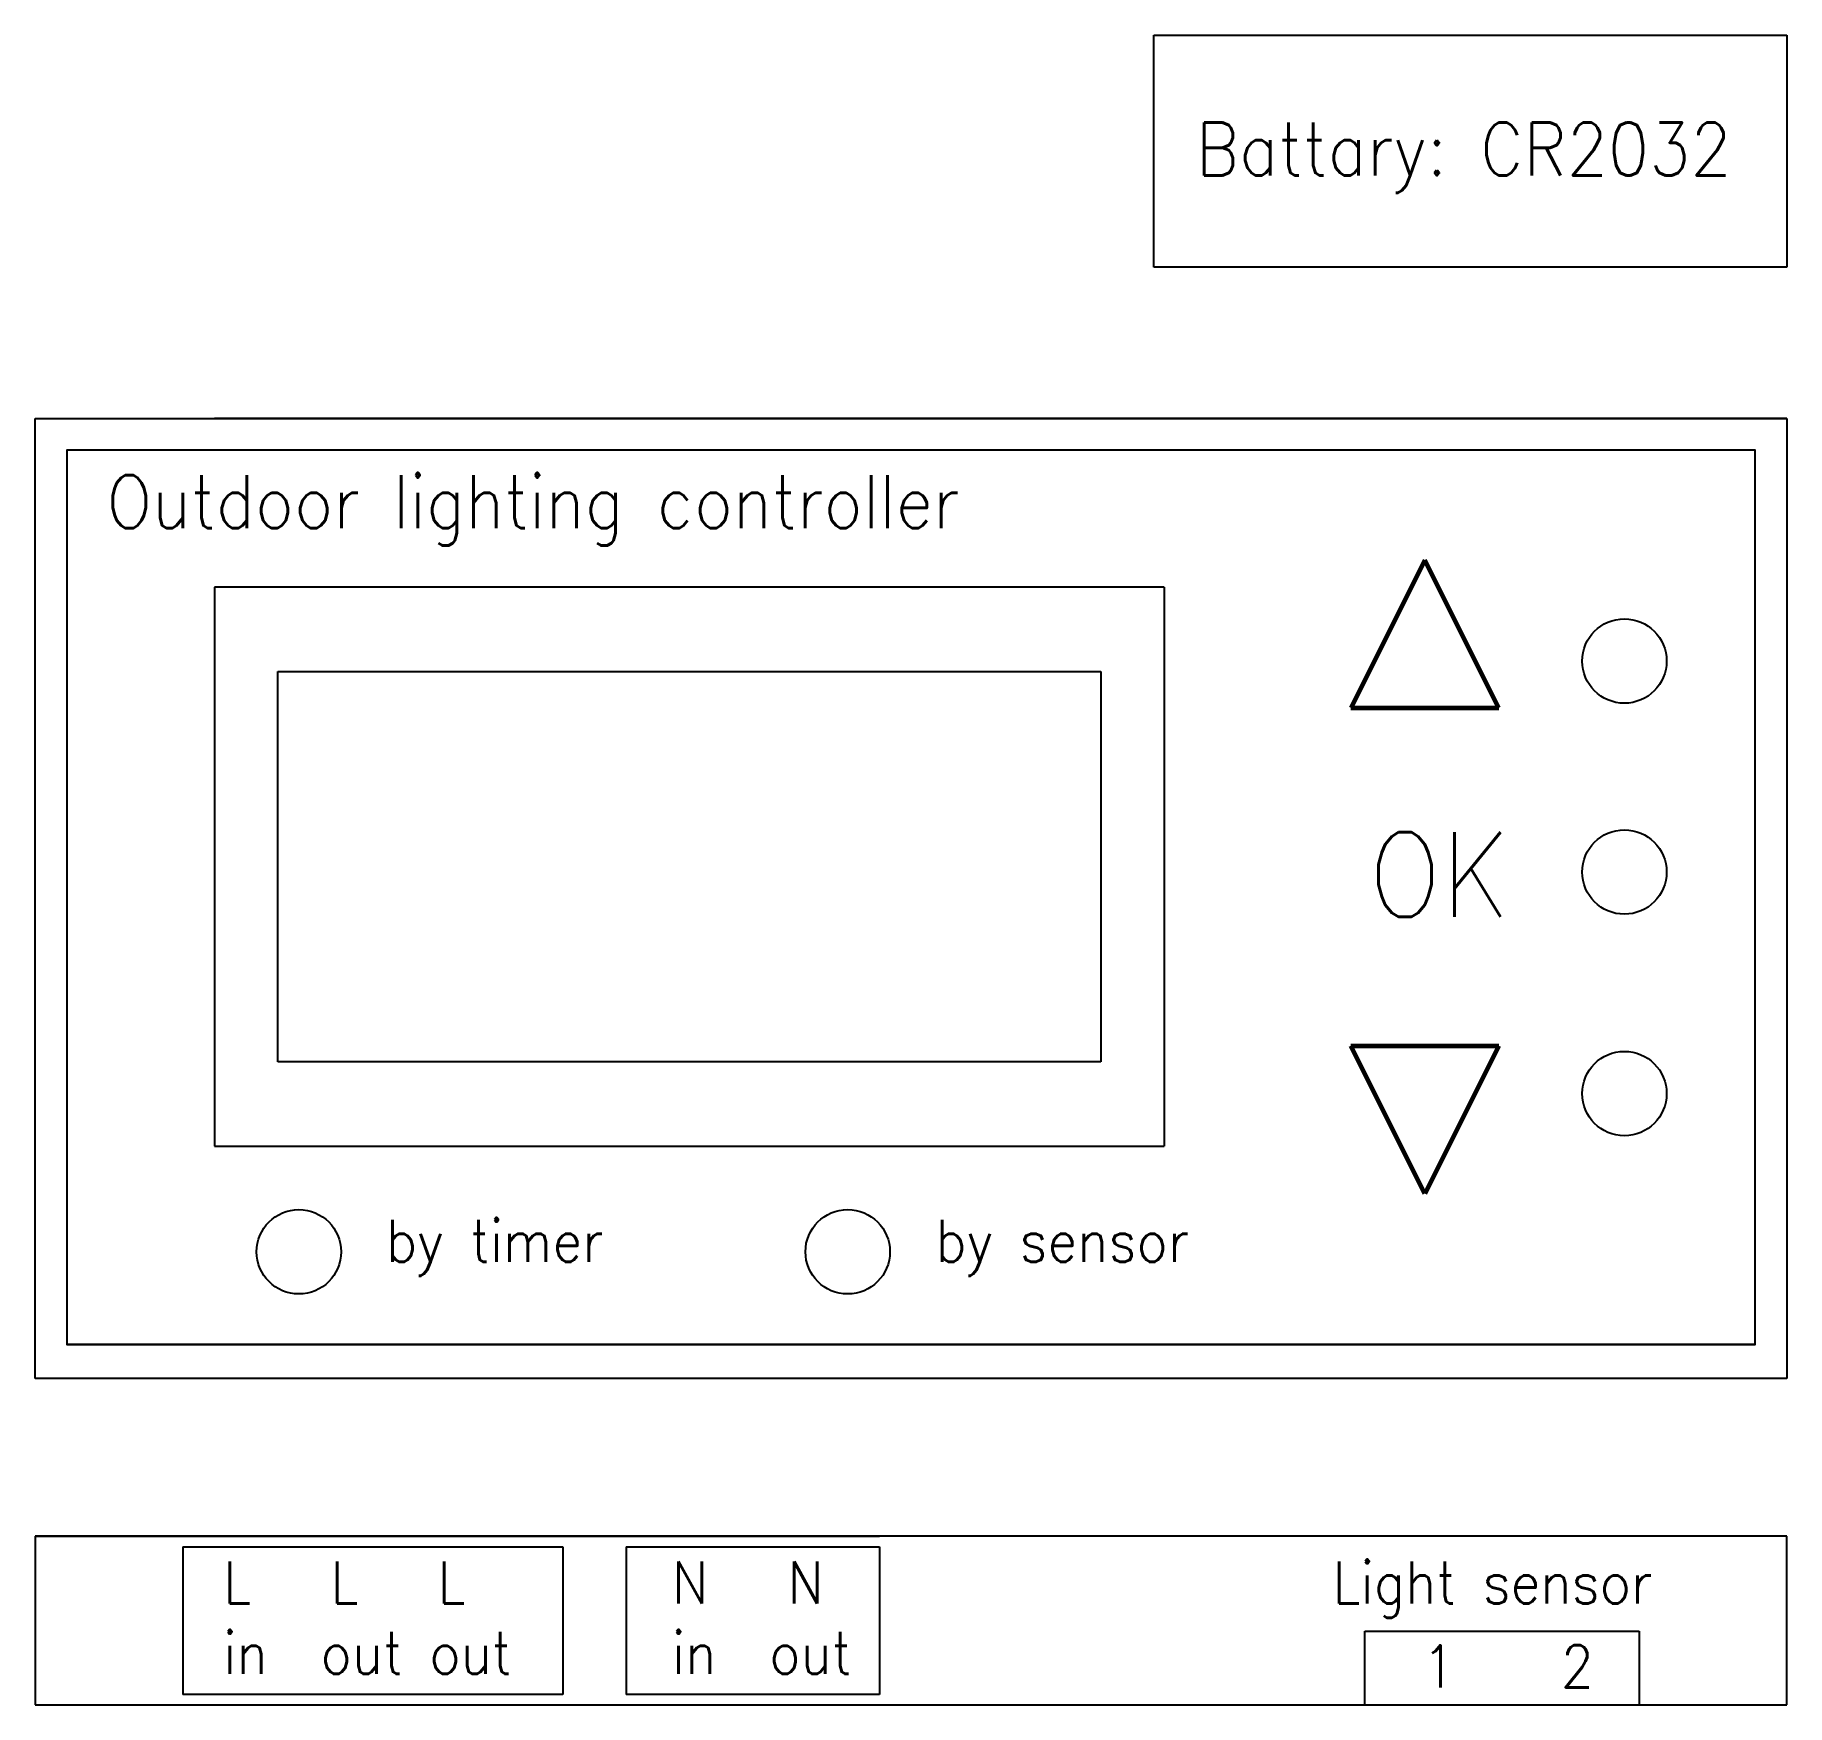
# Model space of a CAD drawing. Header units: millimetres. Extents: x 90 to 173, y 138.4 to 217.6.
import ezdxf

# ---------------------------------------------------------------- set-up
doc = ezdxf.new("R2010")
doc.units = ezdxf.units.MM
doc.layers.get('0').update_dxf_attribs({"linetype": 'CONTINUOUS', "lineweight": 25})
doc.styles.get("Standard").update_dxf_attribs({"font": 'standard'})

msp = doc.modelspace()

# ---------------------------------------------------------------- linework, layer by layer
for p, q in [((143.029, 206.556), (143.029, 217.556)), ((143.029, 217.556), (173.029, 217.556)), ((173.029, 217.556), (173.029, 206.556)), ((173.029, 206.556), (143.029, 206.556)), ((90.029, 199.385), (173.029, 199.385)), ((90.029, 153.885), (90.029, 199.385)), ((173.029, 199.385), (98.529, 199.385)), ((173.029, 199.385), (165.328, 199.385)), ((173.029, 199.385), (173.029, 153.885)), ((143.529, 191.385), (98.529, 191.385)), ((98.529, 191.385), (98.529, 164.885)), ((143.529, 191.385), (143.529, 164.885)), ((101.528, 168.885), (101.528, 187.385)), ((101.528, 187.385), (140.529, 187.385)), ((140.529, 187.385), (140.529, 168.885)), ((152.371, 185.67), (159.371, 185.67)), ((152.371, 185.67), (159.371, 185.67)), ((152.371, 185.67), (159.371, 185.67)), ((140.529, 168.885), (101.528, 168.885)), ((98.529, 164.885), (143.529, 164.885)), ((90.029, 153.885), (90.029, 159.885)), ((173.029, 153.885), (90.029, 153.885)), ((173.029, 146.406), (90.029, 146.406)), ((90.029, 146.406), (97.029, 146.406)), ((97.029, 146.406), (90.029, 146.406)), ((90.029, 146.406), (115.028, 146.406)), ((115.028, 146.406), (90.029, 146.406)), ((90.029, 146.406), (118.028, 146.406)), ((118.028, 146.406), (90.029, 146.406)), ((90.029, 146.406), (130.029, 146.406)), ((90.029, 146.406), (90.029, 138.406)), ((173.029, 146.406), (153.029, 146.406)), ((173.029, 146.406), (166.029, 146.406)), ((173.029, 138.406), (173.029, 146.406)), ((97.029, 145.906), (115.028, 145.906)), ((97.029, 145.906), (97.029, 138.906)), ((115.028, 145.906), (115.028, 138.906)), ((118.028, 145.906), (130.029, 145.906)), ((118.028, 145.906), (118.028, 138.906)), ((130.029, 145.906), (130.029, 138.906)), ((153.029, 141.406), (153.029, 141.906)), ((153.029, 141.906), (166.029, 141.906)), ((153.029, 138.406), (153.029, 141.406)), ((166.029, 141.906), (166.029, 138.406)), ((115.028, 138.906), (97.029, 138.906)), ((130.029, 138.906), (118.028, 138.906)), ((90.029, 138.406), (173.029, 138.406))]:
    msp.add_line(p, q)
at = {"linetype": 'CONTINUOUS', "lineweight": 60}
for p, q in [((155.871, 192.67), (152.371, 185.67)), ((159.371, 185.67), (155.871, 192.67)), ((152.371, 185.67), (159.371, 185.67)), ((152.371, 169.648), (159.371, 169.648)), ((155.871, 162.648), (152.371, 169.648)), ((159.371, 169.648), (155.871, 162.648))]:
    msp.add_line(p, q, dxfattribs=at)
for points in [[(91.529, 155.485), (171.529, 155.485), (171.529, 197.885), (91.529, 197.885)], [(171.529, 155.485), (91.529, 155.485), (91.529, 155.485)]]:
    msp.add_lwpolyline(points, close=True)
for centre in [(165.328, 187.885), (165.328, 177.885), (165.328, 167.385), (102.528, 159.885), (128.529, 159.885)]:
    msp.add_circle(centre, 2)

# ---------------------------------------------------------------- texts
at = {"attachment_point": 1}
for s, insert, char_height, width in [('Battary: CR2032', (145.024, 213.402), 2.5, 26.875), ('Outdoor lighting controller', (93.419, 196.689), 2.5, 45.13889), ('by timer', (106.657, 161.406), 2, 10.83333), ('by sensor', (132.685, 161.406), 2, 13.05708), ('Light sensor\\P', (151.502, 145.209), 2, 16.61263), ('L   L   L\\Pin  out out', (98.947, 145.209), 2, 14.94444), ('N   N\\Pin  out', (120.207, 145.209), 2, 9), ('1    2\\P', (155.754, 141.24), 2, 8)]:
    msp.add_mtext(s, dxfattribs=dict(at, insert=insert, char_height=char_height, width=width))
at = {"lineweight": 53, "insert": (153.213, 179.766), "char_height": 4, "width": 5.77778, "attachment_point": 1}
msp.add_mtext('OK', dxfattribs=at)

doc.saveas('drawing.dxf')
